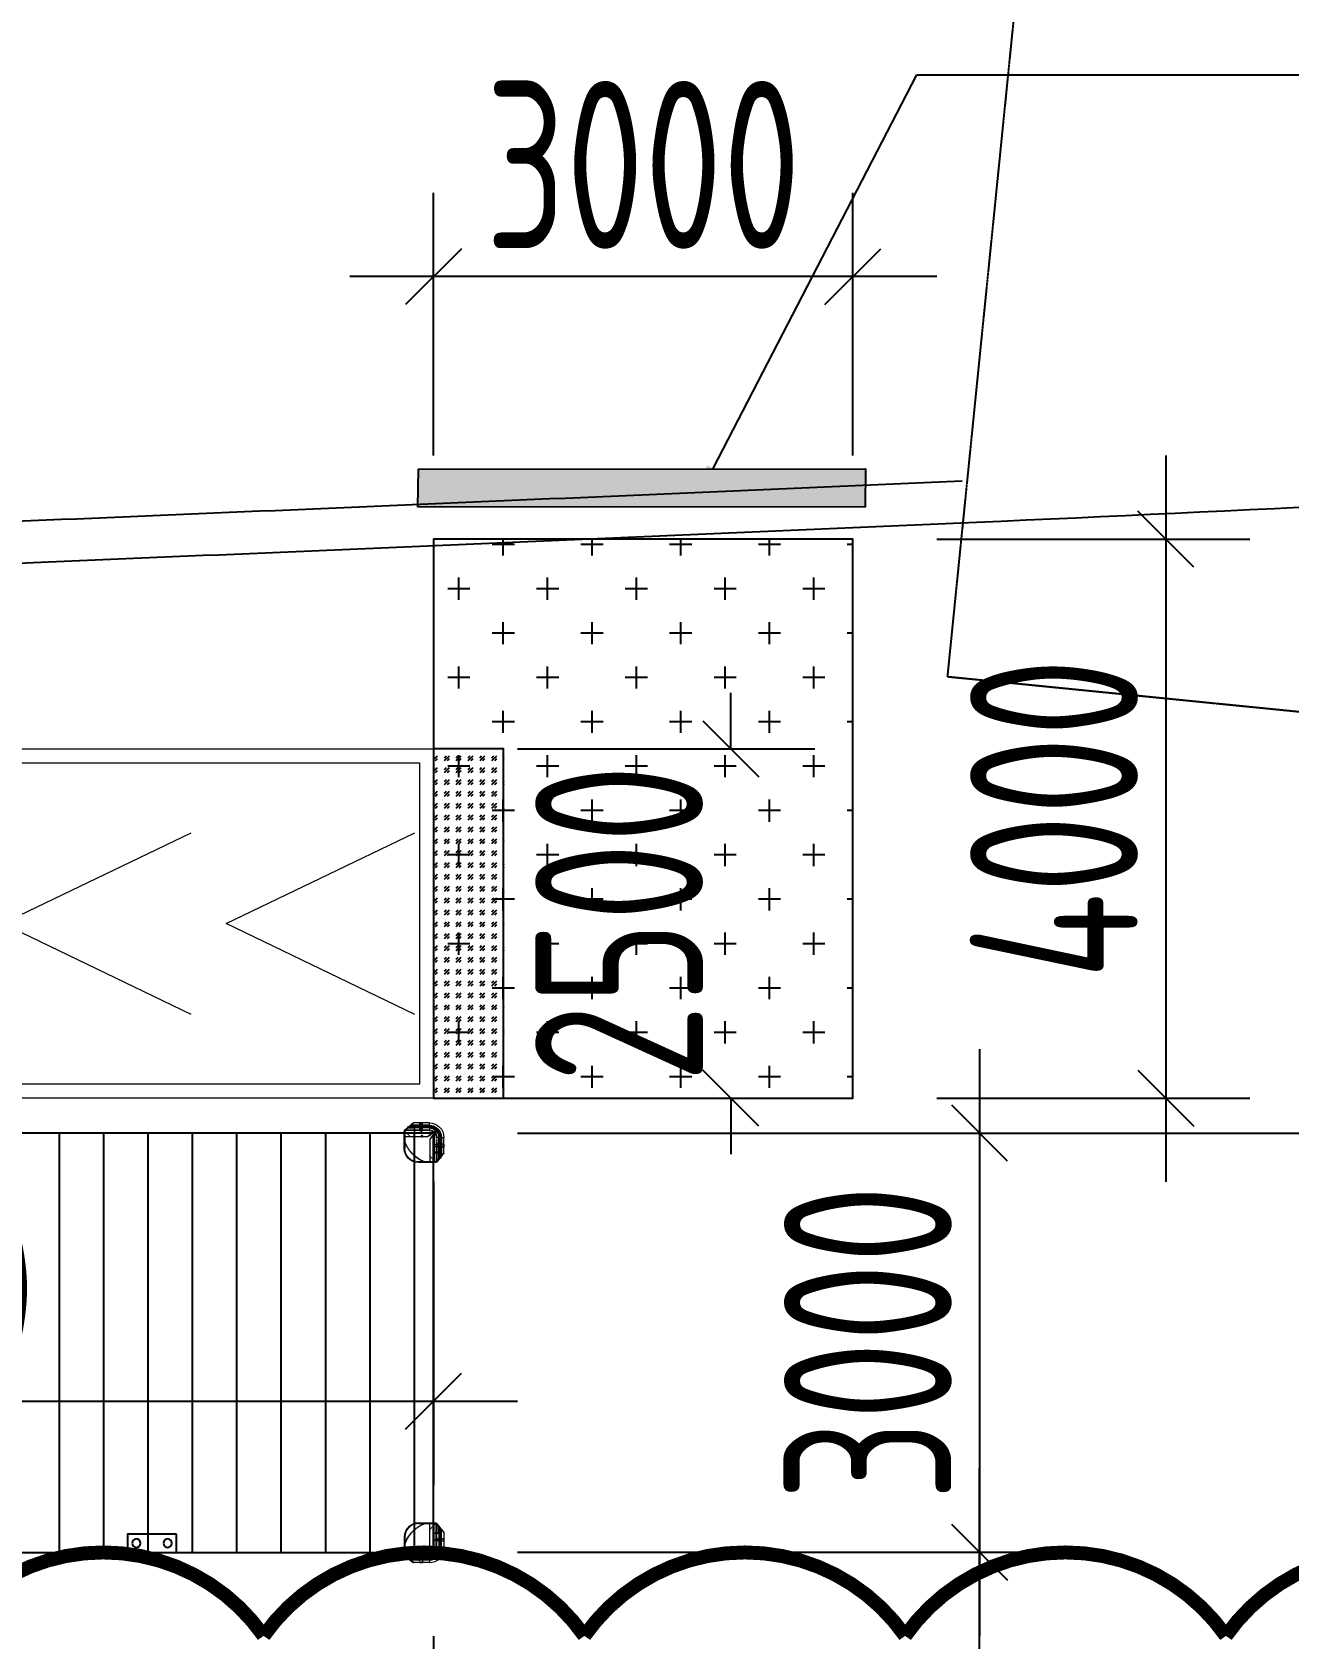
# Model space of a CAD drawing. Header units: millimetres. Extents: x 4 to 2106212, y -117026 to 198097.
# Drawn here: x 820646 to 829638, y 113504 to 125002 of the extents above; entities that cross this region are included whole.
import ezdxf
from ezdxf import colors
from ezdxf.entities.mleader import LeaderData, LeaderLine
from ezdxf.math import Vec2, Vec3

# ---------------------------------------------------------------- set-up
doc = ezdxf.new("R2010")
doc.units = ezdxf.units.MM
doc.linetypes.add('HIDDEN', pattern=[9.525, 6.35, -3.175])
doc.linetypes.add('X32', pattern=[1.5, 1, -0.5])
for name, color, linetype in [('5t系缆柱', 150, 'Continuous'), ('HR-dimension', 9, 'Continuous'), ('HR-pontoon', 161, 'Continuous'), ('护角', 30, 'Continuous'), ('浮桥', 13, 'Continuous'), ('粗实线', 7, 'Continuous')]:
    doc.layers.add(name, color=color, linetype=linetype)
doc.layers.add('dim', color=6, linetype='Continuous', lineweight=13)
doc.layers.add('抱桩器', color=1, linetype='Continuous', lineweight=18)
doc.styles.add('hztxt', font='ros1.shx', dxfattribs={"width": 0.8, "bigfont": 'hztxt.shx'})
doc.styles.get("Standard").update_dxf_attribs({"font": 'arial.ttf'})
doc.linetypes.add('10422', pattern='A,2,[150,AAA.SHX,S=1,R=0,X=0,Y=1],2,[177,AAA.SHX,S=1,R=0,X=0,Y=0.8],1e-09', length=4)
doc.linetypes.add('444', pattern='A,4.5,[145,AAA.SHX,S=1,R=0,X=0,Y=1],4.5,-0.5,[146,AAA.SHX,S=1,R=0,X=0,Y=0],-0.5', length=10)
doc.dimstyles.new('DIM-400', dxfattribs={"dimscale": 400, "dimtxt": 3, "dimasz": 1, "dimexe": 1.5, "dimexo": 1.5, "dimgap": 0.5, "dimtad": 1, "dimdec": 0, "dimzin": 0, "dimdsep": 46, "dimtxsty": 'hztxt', "dimblk": 'OBLIQUE', "dimcen": 0, "dimdle": 1.5, "dimclrd": 9, "dimclre": 9, "dimclrt": 6, "dimadec": 0, "dimazin": 0, "dimtfac": 1, "dimtdec": 0, "dimtix": 1, "dimtofl": 0, "dimtmove": 2, "dimatfit": 0, "dimfxl": 5, "dimtolj": 1, "dimtzin": 0, "dimarcsym": 0})

# ---------------------------------------------------------------- blocks, each defined once
blk = doc.blocks.new('A$C140A6103')
at = {"color": 252}
blk.add_lwpolyline([(1, 1), (-1, -1)], dxfattribs=at)
blk.add_circle((0, 0), 1, dxfattribs=at)
blk.add_arc((30, 30), 42.4, 223.6495, 226.3505, dxfattribs=at)
at = {"layer": '护角', "linetype": 'HIDDEN', "lineweight": 0}
for p, q in [((-51, 169), (-73, 143)), ((-45, 174), (-51, 169)), ((-51, 30), (-51, 169)), ((-46, 170), (-47, 168)), ((-47, 140), (-47, 168)), ((-46, 140), (-47, 140)), ((-35, 186), (-46, 170)), ((-46, 170), (-35, 186)), ((-46, 140), (-46, 170)), ((-46, 140), (-35, 140)), ((-35, 140), (-46, 140)), ((-22, 202), (-45, 174)), ((-45, 30), (-45, 174)), ((-41, 135), (-42, 135)), ((-34, 135), (-41, 135)), ((-21, 204), (-35, 186)), ((-35, 140), (-35, 186)), ((-35, 140), (-2, 140)), ((-3, 135), (-34, 135)), ((-22, 202), (-22, 202)), ((-22, 30), (-22, 202)), ((-20, 209), (-18, 204)), ((-18, 30), (-18, 204)), ((-14, 210), (-14, 205)), ((-2, 207), (-14, 207)), ((-13, 205), (-14, 205)), ((-13, 210), (-13, 205)), ((65, 205), (-13, 205)), ((-13, 205), (25, 167)), ((-2, 140), (-2, 207)), ((0, 207), (-2, 207)), ((-2, 207), (0, 207)), ((0, 140), (-2, 140)), ((-2, 140), (0, 140)), ((-71, 100), (-31, 100)), ((-71, 80), (-71, 80)), ((-31, 80), (-71, 80)), ((-71, 80), (-71, 80)), ((-51, 30), (-45, 30)), ((-45, 30), (-22, 30)), ((-31, 100), (-31, 80)), ((-30, 99), (-30, 81)), ((-29, 96), (-29, 84)), ((-29, 96), (-1, 96)), ((-1, 84), (-29, 84)), ((-22, 30), (-18, 30)), ((-1, 96), (-1, 84)), ((19, 82), (20, 81)), ((19, 82), (19, 82)), ((20, 81), (19, 82)), ((19, 82), (19, 82)), ((19, 82), (19, 82)), ((20, 82), (19, 82)), ((19, 82), (19, 82)), ((19, 82), (20, 81)), ((20, 85), (21, 85)), ((20, 84), (20, 85)), ((20, 81), (24, 85)), ((20, 81), (24, 84)), ((21, 83), (20, 82)), ((20, 82), (20, 82)), ((20, 82), (20, 82)), ((21, 82), (20, 82)), ((20, 81), (20, 81)), ((21, 81), (20, 81)), ((20, 81), (20, 81)), ((20, 81), (20, 81)), ((21, 87), (21, 85)), ((21, 87), (21, 87)), ((21, 85), (21, 87)), ((22, 87), (21, 85)), ((21, 84), (22, 87)), ((21, 84), (22, 86)), ((21, 85), (21, 85)), ((21, 85), (21, 85)), ((24, 84), (21, 81)), ((21, 84), (22, 84)), ((22, 84), (21, 84)), ((22, 84), (21, 84)), ((21, 84), (21, 83)), ((21, 84), (21, 83)), ((21, 83), (21, 84)), ((21, 84), (21, 84)), ((21, 84), (21, 84)), ((21, 83), (21, 83)), ((21, 83), (21, 82)), ((21, 83), (21, 83)), ((22, 87), (22, 87)), ((22, 87), (22, 87)), ((22, 87), (22, 87)), ((22, 87), (22, 87)), ((22, 87), (21, 87)), ((22, 87), (22, 86)), ((22, 87), (22, 87)), ((22, 87), (22, 87)), ((22, 87), (22, 87)), ((22, 86), (22, 86)), ((22, 86), (22, 84)), ((23, 85), (22, 84)), ((22, 84), (23, 85)), ((24, 85), (22, 83)), ((22, 84), (22, 84)), ((22, 84), (22, 84)), ((22, 84), (22, 84)), ((22, 84), (21, 83)), ((22, 84), (22, 83)), ((23, 85), (23, 85)), ((23, 85), (24, 85)), ((24, 85), (24, 85)), ((24, 85), (24, 85)), ((24, 85), (24, 85)), ((24, 85), (24, 85)), ((24, 84), (24, 85)), ((24, 85), (24, 85)), ((24, 85), (24, 85)), ((24, 85), (24, 85)), ((24, 84), (24, 84)), ((140, -2), (140, 0)), ((140, -2), (140, 0)), ((167, 25), (205, -13)), ((205, -13), (205, 65)), ((207, -2), (207, 0)), ((207, 0), (207, -2)), ((30, -22), (30, -18)), ((30, -18), (204, -18)), ((30, -45), (30, -22)), ((30, -22), (202, -22)), ((30, -51), (30, -45)), ((30, -45), (174, -45)), ((30, -51), (169, -51)), ((100, -31), (80, -31)), ((80, -71), (80, -31)), ((81, -30), (99, -30)), ((84, -29), (84, -1)), ((84, -1), (96, -1)), ((96, -29), (84, -29)), ((96, -1), (96, -29)), ((100, -31), (100, -71)), ((135, -34), (135, -3)), ((135, -41), (135, -34)), ((135, -42), (135, -41)), ((207, -2), (140, -2)), ((140, -2), (140, -35)), ((140, -35), (140, -46)), ((140, -35), (186, -35)), ((140, -46), (140, -35)), ((140, -46), (140, -47)), ((140, -46), (170, -46)), ((168, -47), (140, -47)), ((143, -73), (169, -51)), ((170, -46), (168, -47)), ((169, -51), (174, -45)), ((170, -46), (186, -35)), ((186, -35), (170, -46)), ((174, -45), (202, -22)), ((186, -35), (204, -21)), ((202, -22), (202, -22)), ((204, -18), (209, -20)), ((205, -13), (210, -13)), ((205, -14), (205, -13)), ((205, -14), (210, -14)), ((207, -14), (207, -2))]:
    blk.add_line(p, q, dxfattribs=at)
at = {"layer": '护角', "linetype": 'Continuous', "lineweight": 15}
for p, q in [((-73, 143), (-56, 164)), ((-73, 30), (-73, 143)), ((-55, 167), (-72, 146)), ((-56, 164), (-53, 166)), ((-56, 30), (-56, 164)), ((-53, 169), (-55, 167)), ((-44, 181), (-53, 169)), ((-53, 166), (-43, 178)), ((-53, 30), (-53, 166)), ((-39, 187), (-44, 181)), ((-43, 178), (-40, 184)), ((-43, 30), (-43, 178)), ((-37, 184), (-40, 184)), ((-40, 184), (-40, 30)), ((-24, 206), (-39, 187)), ((-37, 185), (-39, 187)), ((-37, 185), (-21, 204)), ((-37, 30), (-37, 184)), ((-21, 204), (-24, 206)), ((-14, 207), (-14, 210)), ((-3, 210), (-14, 210)), ((-14, 207), (-3, 207)), ((-3, 207), (-3, 210)), ((26, 210), (-3, 210)), ((-3, 207), (-3, 15)), ((-3, 207), (0, 207)), ((0, 15), (0, 207)), ((0, 207), (26, 207)), ((26, 210), (26, 207)), ((110, 210), (26, 210)), ((26, 44), (26, 207)), ((26, 207), (110, 207)), ((110, 210), (110, 207)), ((-56, 30), (-73, 30)), ((-72, 80), (-72, 79)), ((-53, 30), (-56, 30)), ((-43, 30), (-53, 30)), ((-40, 30), (-43, 30)), ((-37, 30), (-40, 30)), ((-3, 15), (-12, 6)), ((-12, 6), (-10, 4)), ((-10, 4), (-1, 13)), ((-10, 4), (-8, 2)), ((-8, 2), (13, 22)), ((-3, 15), (-1, 13)), ((0, 15), (-3, 15)), ((-1, 13), (10, 25)), ((26, 44), (0, 15)), ((22, 13), (2, -8)), ((10, 25), (13, 22)), ((25, 10), (13, -1)), ((15, 0), (44, 26)), ((15, -3), (15, 0)), ((207, 0), (15, 0)), ((25, 10), (22, 13)), ((44, 26), (207, 26)), ((207, 110), (207, 26)), ((210, 110), (207, 110)), ((210, 26), (207, 26)), ((207, 26), (207, 0)), ((207, 0), (207, -3)), ((210, 26), (210, 110)), ((210, -3), (210, 26)), ((4, -10), (2, -8)), ((13, -1), (4, -10)), ((6, -12), (4, -10)), ((6, -12), (15, -3)), ((15, -3), (13, -1)), ((15, -3), (207, -3)), ((184, -37), (30, -37)), ((30, -37), (30, -40)), ((30, -40), (184, -40)), ((30, -40), (30, -43)), ((30, -43), (178, -43)), ((30, -43), (30, -53)), ((30, -53), (166, -53)), ((30, -53), (30, -56)), ((30, -56), (164, -56)), ((30, -56), (30, -73)), ((143, -73), (30, -73)), ((164, -56), (143, -73)), ((146, -72), (167, -55)), ((166, -53), (164, -56)), ((178, -43), (166, -53)), ((167, -55), (169, -53)), ((169, -53), (181, -44)), ((184, -40), (178, -43)), ((181, -44), (187, -39)), ((184, -37), (184, -40)), ((204, -21), (185, -37)), ((185, -37), (187, -39)), ((187, -39), (206, -24)), ((204, -21), (206, -24)), ((207, -3), (207, -14)), ((207, -3), (210, -3)), ((207, -14), (210, -14)), ((210, -14), (210, -3))]:
    blk.add_line(p, q, dxfattribs=at)
at = {"layer": '护角', "linetype": 'HIDDEN', "lineweight": 0, "flags": 128}
for points in [[(-47, 177), (-47, 177), (-47, 177), (-47, 176), (-47, 176), (-46, 176), (-46, 175), (-46, 175), (-45, 174)], [(-35, 140), (-35, 139), (-35, 138), (-35, 137), (-35, 136), (-34, 136), (-34, 135), (-34, 135), (-34, 135)], [(-35, 140), (-35, 139), (-35, 138), (-35, 137), (-35, 136), (-34, 136), (-34, 135), (-34, 135), (-34, 135)], [(-24, 206), (-24, 205), (-24, 205), (-24, 205), (-23, 204), (-23, 204), (-23, 203), (-22, 203), (-22, 202)], [(-24, 205), (-24, 205), (-24, 205), (-24, 205), (-24, 204), (-23, 204), (-23, 203), (-23, 203), (-22, 202)], [(135, -34), (135, -34), (135, -34), (136, -34), (136, -35), (137, -35), (138, -35), (139, -35), (140, -35)], [(135, -34), (135, -34), (135, -34), (136, -34), (136, -35), (137, -35), (138, -35), (139, -35), (140, -35)], [(174, -45), (175, -46), (175, -46), (176, -46), (176, -47), (176, -47), (177, -47), (177, -47), (177, -47)], [(202, -22), (203, -23), (203, -23), (204, -23), (204, -24), (205, -24), (205, -24), (205, -24), (205, -24)], [(202, -22), (203, -22), (203, -23), (204, -23), (204, -23), (205, -24), (205, -24), (205, -24), (206, -24)]]:
    blk.add_lwpolyline(points, dxfattribs=at)
at = {"layer": '护角', "linetype": 'HIDDEN', "lineweight": 0}
for radius in [5.15, 5.45, 4.85, 4.21, 3.91, 4.51]:
    blk.add_circle((21, 84), radius, dxfattribs=at)
at = {"layer": '护角', "linetype": 'Continuous', "lineweight": 15}
for centre, radius, start, end in [((-68, 143), 5, 140.7935, 179.4152), ((-53, 165), 3.51, 142.875, 197.3336), ((-51, 168), 2.82, 153.8843, 223.0382), ((-41, 180), 2.82, 153.8843, 223.0382), ((-35, 184), 5, 140.7935, 180), ((-35, 184), 2, 140.7935, 180), ((-14, 198), 12, 90, 140.7935), ((-14, 198), 9, 90, 140.7935), ((-3, 207), 3, 0, 90), ((110, 110), 100, 0, 90), ((110, 110), 97, 0, 90), ((30, 30), 103, 180, 270), ((30, 30), 85.9, 180, 270), ((30, 30), 82.8, 180, 270), ((30, 30), 73.2, 180, 270), ((30, 30), 70, 180, 270), ((30, 30), 67, 180, 270), ((-3, -3), 13, 135, 315), ((-3, -3), 10, 135, 315), ((-3, -3), 7, 135, 315), ((-3, 15), 3, 315, 0), ((15, -3), 3, 90, 135), ((207, -3), 3, 0, 90), ((143, -68), 5, 271.2188, 309.2065), ((165, -53), 3.51, 252.6664, 307.125), ((168, -51), 2.82, 226.9618, 296.1157), ((180, -41), 2.82, 226.9618, 296.1157), ((184, -35), 2, 270, 309.2065), ((184, -35), 5, 270, 309.2065), ((198, -14), 9, 309.2065, 0), ((198, -14), 12, 309.2065, 0)]:
    blk.add_arc(centre, radius, start, end, dxfattribs=at)
at = {"layer": '护角', "linetype": 'HIDDEN', "lineweight": 0}
for centre, radius, start, end in [((-50, 168), 3, 2.9088, 140.7935), ((-48, 171), 3.28, 143.9818, 202.1193), ((-49, 170), 3, 0.2104, 140.5462), ((-42, 140), 5, 180, 270), ((-41, 140), 5, 179.9482, 269.9481), ((-40, 182), 6.12, 41.2821, 75.8251), ((-25, 200), 6.12, 41.2821, 75.8251), ((-14, 198), 9, 90, 140.7935), ((-14, 198), 7, 90, 117.2388), ((-17, 208), 3.55, 348.6309, 40.3907), ((-6, 208), 3.55, 348.6309, 40.3907), ((-3, 132), 3, 0, 90), ((85, 206), 19.7, 168.4209, 184.0593), ((179, 162), 121, 158.9921, 159.5215), ((-48, 207), 113, 359.5052, 1.6792), ((88, 207), 21.8, 357.3954, 8.8489), ((30, 30), 80.9, 180, 270), ((30, 30), 75.1, 180, 270), ((-31, 99), 1, 0, 90), ((-31, 81), 1, 270, 0), ((-29, 96), 1, 180, 270), ((-29, 84), 1, 90, 180), ((30, 30), 52.2, 180, 270), ((30, 30), 47.5, 180, 270), ((-1, 96), 1, 270, 0), ((-1, 84), 1, 0, 90), ((19, 82), 0.3, 221.1277, 225), ((19, 82), 0.6, 221.1277, 225), ((21, 85), 0.3, 250.125, 341.2356), ((21, 85), 0.6, 250.125, 341.2356), ((20, 82), 0.3, 225, 315), ((20, 82), 0.6, 225, 315), ((20, 81), 0.6, 225, 315), ((20, 81), 0.3, 225, 315), ((22, 87), 0.6, 45, 161.2356), ((22, 84), 0.3, 160.928, 225), ((22, 84), 0.6, 160.928, 225), ((21, 83), 0.3, 315, 45), ((21, 83), 0.6, 315, 45), ((22, 87), 0.3, 340.928, 45), ((22, 87), 0.6, 340.928, 45), ((22, 87), 0.3, 45, 161.2356), ((22, 84), 0.3, 225, 315), ((22, 84), 0.6, 225, 315), ((24, 85), 0.3, 45, 135), ((24, 85), 0.6, 45, 135), ((24, 85), 0.3, 315, 45), ((24, 85), 0.6, 315, 45), ((84, -1), 1, 0, 90), ((96, -1), 1, 90, 180), ((132, -3), 3, 0, 90), ((206, 85), 19.7, 265.9407, 281.5791), ((162, 179), 121, 290.4785, 291.0079), ((207, 88), 21.8, 81.1511, 92.6046), ((207, -48), 113, 88.3208, 90.4948), ((81, -31), 1, 90, 180), ((84, -29), 1, 270, 0), ((96, -29), 1, 180, 270), ((99, -31), 1, 0, 90), ((140, -41), 5, 180.0519, 270.0518), ((140, -42), 5, 180, 270), ((168, -50), 3, 309.2065, 87.2053), ((171, -48), 3.28, 247.8807, 306.0182), ((170, -49), 3, 309.4538, 89.7896), ((182, -40), 6.12, 14.1749, 48.7179), ((198, -14), 9, 309.2065, 0), ((198, -14), 7, 332.7612, 0), ((200, -25), 6.12, 14.1749, 48.7179), ((208, -6), 3.55, 49.6093, 101.3691), ((208, -17), 3.55, 49.6093, 101.3691)]:
    blk.add_arc(centre, radius, start, end, dxfattribs=at)
at = {"layer": '护角', "linetype": 'HIDDEN', "lineweight": 0, "extrusion": (0, 0, -1)}
for centre, major_axis, start_param, end_param in [((-3, 140), (0, 5), 1.570796, 3.141593), ((-3, 140), (0, 5), 1.570796, 3.141593), ((140, -3), (-5, 0), 0, 1.570796), ((140, -3), (-5, 0), 0, 1.570796)]:
    blk.add_ellipse(centre, major_axis=major_axis, ratio=0.155291, start_param=start_param, end_param=end_param, dxfattribs=at)
at = {"layer": '护角', "linetype": 'HIDDEN', "lineweight": 0}
for points, knots in [([(-18, 204), (-18, 204), (-19, 204), (-20, 203), (-21, 203), (-21, 203), (-22, 203), (-22, 202)], [0, 0, 0, 0, 0.5, 0.5, 0.75, 0.75, 1, 1, 1, 1]), ([(205, 65), (203, 69), (201, 73), (198, 81), (196, 85), (190, 96), (186, 103), (179, 113), (176, 117), (173, 122), (171, 124), (169, 127), (167, 129), (161, 137), (155, 143), (143, 155), (137, 161), (127, 169), (124, 171), (119, 175), (117, 176), (114, 179), (112, 180), (103, 186), (96, 190), (85, 196), (81, 198), (73, 201), (69, 203), (65, 205)], [0, 0, 0, 0, 0.0625, 0.0625, 0.125, 0.125, 0.25, 0.25, 0.3125, 0.3125, 0.34375, 0.34375, 0.375, 0.375, 0.5, 0.5, 0.625, 0.625, 0.6875, 0.6875, 0.71875, 0.71875, 0.75, 0.75, 0.875, 0.875, 0.9375, 0.9375, 1, 1, 1, 1]), ([(66, 206), (70, 204), (74, 203), (81, 199), (85, 197), (96, 191), (104, 187), (113, 181), (114, 180), (118, 177), (120, 176), (125, 172), (128, 170), (138, 162), (144, 156), (156, 144), (162, 138), (169, 129), (170, 128), (172, 124), (174, 123), (178, 118), (180, 114), (187, 104), (191, 96), (197, 85), (199, 81), (203, 74), (204, 70), (206, 66)], [0, 0, 0, 0, 0.0625, 0.0625, 0.125, 0.125, 0.25, 0.25, 0.28125, 0.28125, 0.3125, 0.3125, 0.375, 0.375, 0.5, 0.5, 0.625, 0.625, 0.65625, 0.65625, 0.6875, 0.6875, 0.75, 0.75, 0.875, 0.875, 0.9375, 0.9375, 1, 1, 1, 1]), ([(110, 206), (103, 206), (95, 206), (80, 206), (73, 206), (66, 206)], [0, 0, 0, 0, 0.5, 0.5, 1, 1, 1, 1]), ([(206, 110), (206, 113), (205, 117), (205, 123), (204, 126), (203, 130), (203, 132), (202, 135), (202, 137), (201, 141), (200, 144), (197, 150), (196, 152), (194, 157), (193, 158), (191, 161), (190, 162), (188, 166), (186, 168), (182, 173), (180, 175), (175, 180), (173, 182), (170, 184), (169, 185), (168, 186), (168, 186), (166, 188), (164, 189), (161, 191), (158, 193), (152, 196), (150, 197), (145, 199), (144, 200), (142, 200), (141, 201), (139, 201), (139, 201), (135, 202), (132, 203), (126, 204), (123, 205), (117, 205), (113, 206), (110, 206)], [0, 0, 0, 0, 0.0625, 0.0625, 0.125, 0.125, 0.15625, 0.15625, 0.1875, 0.1875, 0.25, 0.25, 0.3125, 0.3125, 0.34375, 0.34375, 0.375, 0.375, 0.4375, 0.4375, 0.5, 0.5, 0.5625, 0.5625, 0.578125, 0.578125, 0.59375, 0.59375, 0.625, 0.625, 0.6875, 0.6875, 0.75, 0.75, 0.78125, 0.78125, 0.796875, 0.796875, 0.8125, 0.8125, 0.875, 0.875, 0.9375, 0.9375, 1, 1, 1, 1]), ([(-71, 100), (-71, 100), (-71, 100), (-70, 99), (-70, 97), (-69, 95), (-69, 91), (-69, 88), (-69, 85), (-70, 82), (-70, 80), (-71, 80), (-71, 80)], [0, 0, 0, 0, 0.033437, 0.143125, 0.251235, 0.357374, 0.462741, 0.569231, 0.677792, 0.787655, 0.897334, 1, 1, 1, 1]), ([(20, 85), (20, 85), (20, 85), (20, 85), (20, 85), (20, 85), (20, 85), (19, 84), (19, 84), (19, 84), (19, 84), (18, 84), (18, 83), (18, 83), (18, 83), (18, 83), (18, 83), (18, 83), (19, 82), (19, 82), (19, 82), (19, 82)], [0, 0, 0, 0, 0.0625, 0.0625, 0.125, 0.125, 0.25, 0.25, 0.375, 0.375, 0.5, 0.5, 0.625, 0.625, 0.6875, 0.6875, 0.75, 0.75, 0.875, 0.875, 1, 1, 1, 1]), ([(19, 82), (19, 82), (19, 82), (18, 82), (18, 82), (18, 83), (18, 83), (18, 83), (18, 83), (18, 83), (18, 84), (18, 84), (18, 84), (18, 84), (19, 84), (19, 85), (19, 85), (19, 85), (19, 85), (20, 85), (20, 85), (20, 85), (20, 85), (20, 85), (20, 85), (21, 85)], [0, 0, 0, 0, 0.125, 0.125, 0.25, 0.25, 0.3125, 0.3125, 0.375, 0.375, 0.4375, 0.4375, 0.5, 0.5, 0.625, 0.625, 0.75, 0.75, 0.8125, 0.8125, 0.875, 0.875, 0.9375, 0.9375, 1, 1, 1, 1]), ([(21, 84), (21, 84), (20, 84), (20, 84), (19, 84), (19, 83), (19, 83), (19, 82), (20, 82)], [0, 0, 0, 0, 0.584766, 1.113025, 1.62346, 2.135622, 2.635187, 3.297107, 3.297107, 3.297107, 3.297107]), ([(20, 84), (20, 84), (20, 84), (20, 84), (20, 84), (20, 84), (20, 84), (20, 84), (20, 84), (19, 84), (19, 84), (19, 84), (19, 84), (19, 83), (19, 83), (19, 83), (19, 83), (19, 83), (19, 83), (19, 83), (19, 82), (19, 82), (19, 82), (19, 82)], [0, 0, 0, 0, 0.0625, 0.0625, 0.125, 0.125, 0.1875, 0.1875, 0.25, 0.25, 0.375, 0.375, 0.5, 0.5, 0.625, 0.625, 0.6875, 0.6875, 0.75, 0.75, 0.875, 0.875, 1, 1, 1, 1]), ([(19, 82), (19, 82), (19, 82), (19, 82), (19, 83), (19, 83), (19, 83), (19, 83), (19, 84), (19, 84), (19, 84), (19, 84), (19, 84), (19, 84), (19, 84), (20, 84), (20, 84), (20, 84), (20, 84), (20, 84), (21, 84), (21, 84), (21, 84), (21, 84)], [0, 0, 0, 0, 0.125, 0.125, 0.25, 0.25, 0.375, 0.375, 0.4375, 0.4375, 0.5, 0.5, 0.5625, 0.5625, 0.625, 0.625, 0.75, 0.75, 0.8125, 0.8125, 0.875, 0.875, 1, 1, 1, 1]), ([(20, 82), (20, 82), (20, 82), (19, 82), (19, 82), (19, 82)], [0, 0, 0, 0, 0.5, 0.5, 1, 1, 1, 1]), ([(21, 84), (21, 84), (21, 84), (21, 84), (21, 84), (21, 84)], [0, 0, 0, 0, 0.5, 0.5, 1, 1, 1, 1]), ([(206, 66), (206, 73), (206, 80), (206, 95), (206, 103), (206, 110)], [0, 0, 0, 0, 0.5, 0.5, 1, 1, 1, 1]), ([(80, -71), (80, -71), (80, -71), (81, -70), (82, -70), (84, -69), (87, -69), (91, -69), (94, -69), (97, -70), (99, -70), (100, -71), (100, -71), (100, -71)], [0, 0, 0, 0, 0.029096, 0.100499, 0.208078, 0.313667, 0.4179, 0.522575, 0.629146, 0.737451, 0.846096, 0.953928, 1, 1, 1, 1]), ([(202, -22), (203, -22), (203, -21), (203, -21), (203, -20), (204, -19), (204, -18), (204, -18)], [0, 0, 0, 0, 0.25, 0.25, 0.5, 0.5, 1, 1, 1, 1])]:
    blk.add_open_spline(points, degree=3, knots=knots, dxfattribs=at)
at = {"layer": '护角', "linetype": 'Continuous', "lineweight": 15}
for points, knots in [([(-72, 100), (-72, 100), (-72, 100), (-73, 98), (-73, 95), (-73, 91), (-73, 87), (-73, 84), (-73, 81), (-72, 80), (-72, 80), (-72, 80)], [0, 0, 0, 0, 0.0291215, 0.1682644, 0.30651, 0.444267, 0.5819582, 0.7197998, 0.8579004, 0.9963449, 1, 1, 1, 1]), ([(-71, 100), (-71, 101), (-72, 101), (-72, 101), (-72, 100), (-72, 100)], [0, 0, 0, 0, 0.282819, 0.61138, 1, 1, 1, 1]), ([(-71, 80), (-71, 80), (-71, 81), (-72, 82), (-72, 84), (-72, 88), (-72, 91), (-72, 94), (-72, 97), (-71, 99), (-71, 100), (-71, 100), (-71, 100)], [0, 0, 0, 0, 0.0428748, 0.1572186, 0.2714708, 0.3857156, 0.499944, 0.6141782, 0.7286369, 0.8436234, 0.9586578, 1, 1, 1, 1]), ([(-72, 79), (-72, 79), (-72, 79), (-71, 79), (-71, 80), (-71, 80)], [0, 0, 0, 0, 0.053701, 0.903462, 1, 1, 1, 1]), ([(-71, 100), (-71, 100), (-71, 100), (-71, 100), (-71, 100)], [0, 0, 0, 0, 0.702971, 1, 1, 1, 1]), ([(-71, 80), (-71, 80), (-71, 81), (-70, 84), (-70, 88), (-70, 91), (-70, 95), (-71, 98), (-71, 100), (-71, 100), (-71, 100)], [0, 0, 0, 0, 0.123491, 0.262691, 0.400101, 0.534841, 0.66819, 0.802628, 0.939755, 1, 1, 1, 1]), ([(-71, 80), (-71, 80), (-71, 80), (-71, 80), (-71, 80), (-71, 80)], [0, 0, 0, 0, 0.396325, 0.970782, 1, 1, 1, 1]), ([(10, 25), (11, 25), (12, 26), (13, 28), (14, 28), (16, 31), (17, 32), (20, 36), (21, 38), (23, 40), (24, 41), (24, 42), (25, 43), (25, 44), (26, 44), (26, 44)], [0, 0, 0, 0, 0.125, 0.125, 0.25, 0.25, 0.5, 0.5, 0.75, 0.75, 0.875, 0.875, 0.9375, 0.9375, 1, 1, 1, 1]), ([(13, 22), (13, 23), (14, 24), (15, 26), (16, 27), (18, 29), (19, 31), (21, 35), (22, 37), (24, 40), (24, 41), (25, 42), (25, 43), (26, 43), (26, 44), (26, 44), (26, 44)], [0, 0, 0, 0, 0.125, 0.125, 0.25, 0.25, 0.5, 0.5, 0.75, 0.75, 0.875, 0.875, 0.9375, 0.96875, 0.96875, 1, 1, 1, 1]), ([(22, 13), (23, 13), (24, 14), (26, 15), (27, 16), (29, 18), (31, 19), (35, 21), (37, 22), (40, 24), (41, 24), (42, 25), (43, 25), (43, 26), (44, 26), (44, 26), (44, 26)], [0, 0, 0, 0, 0.125, 0.125, 0.25, 0.25, 0.5, 0.5, 0.75, 0.75, 0.875, 0.875, 0.9375, 0.96875, 0.96875, 1, 1, 1, 1]), ([(25, 10), (25, 11), (26, 12), (28, 13), (28, 14), (31, 16), (32, 17), (36, 20), (38, 21), (40, 23), (41, 24), (42, 24), (43, 25), (44, 25), (44, 26), (44, 26)], [0, 0, 0, 0, 0.125, 0.125, 0.25, 0.25, 0.5, 0.5, 0.75, 0.75, 0.875, 0.875, 0.9375, 0.9375, 1, 1, 1, 1]), ([(80, -71), (80, -71), (79, -71), (79, -72), (79, -72), (79, -72)], [0, 0, 0, 0, 0.087697, 0.4518, 1, 1, 1, 1]), ([(79, -72), (80, -72), (81, -73), (83, -73), (87, -73), (90, -73), (94, -73), (97, -73), (99, -73), (100, -72), (100, -72)], [0, 0, 0, 0, 0.1381281, 0.2751236, 0.4112387, 0.5470574, 0.6829065, 0.8189532, 0.9552806, 1, 1, 1, 1]), ([(100, -71), (100, -71), (100, -71), (98, -71), (95, -70), (91, -70), (87, -70), (84, -70), (81, -71), (80, -71), (80, -71)], [0, 0, 0, 0, 0.072227, 0.210773, 0.348693, 0.4843, 0.617475, 0.750147, 0.884686, 1, 1, 1, 1]), ([(80, -71), (80, -71), (80, -71), (80, -71), (80, -71)], [0, 0, 0, 0, 0.55929, 1, 1, 1, 1]), ([(100, -71), (100, -71), (100, -71), (99, -71), (97, -72), (94, -72), (90, -72), (87, -72), (84, -72), (81, -72), (80, -71), (80, -71), (80, -71)], [0, 0, 0, 0, 0.061735, 0.169166, 0.276203, 0.383335, 0.490458, 0.597566, 0.704777, 0.812477, 0.920905, 1, 1, 1, 1]), ([(100, -71), (100, -71), (100, -71), (100, -71), (100, -71)], [0, 0, 0, 0, 0.361174, 1, 1, 1, 1]), ([(101, -72), (101, -72), (101, -72), (101, -71), (100, -71)], [0, 0, 0, 0, 0.473442, 1, 1, 1, 1]), ([(100, -72), (100, -72), (101, -72), (101, -72), (101, -72)], [0, 0, 0, 0, 0.539072, 1, 1, 1, 1])]:
    blk.add_open_spline(points, degree=3, knots=knots, dxfattribs=at)
blk = doc.blocks.new('5t')
at = {"layer": '5t系缆柱', "color": 6}
blk.add_lwpolyline([(-200, 0), (200, 0), (200, -150), (-200, -150)], close=True, dxfattribs=at)
for centre in [(-128, -75), (128, -75)]:
    blk.add_circle(centre, 34.7, dxfattribs=at)
blk = doc.blocks.new('_Oblique')
at = {"color": 0, "linetype": 'ByBlock', "lineweight": -2}
blk.add_line((-0.5, -0.5), (0.5, 0.5), dxfattribs=at)
blk = doc.blocks.new('*D30')
at = {"layer": 'Defpoints', "color": 0, "transparency": 16777216}
for p in [(823519, 117123), (823519, 114123), (827426, 114123)]:
    blk.add_point(p, dxfattribs=at)
at = {"layer": '粗实线', "color": 9, "lineweight": -2, "transparency": 16777216}
for p, q in [((827426, 117723), (827426, 113523)), ((824119, 117123), (828026, 117123)), ((824119, 114123), (828026, 114123))]:
    blk.add_line(p, q, dxfattribs=at)
at = {"layer": '粗实线', "color": 9, "lineweight": -2, "transparency": 16777216, "xscale": 400, "yscale": 400, "zscale": 400}
for p, rotation in [((827426, 117123), 90), ((827426, 114123), 270)]:
    blk.add_blockref('_Oblique', p, dxfattribs=dict(at, rotation=rotation))
at = {"layer": '粗实线', "color": 6, "transparency": 16777216, "insert": (826626, 115623), "char_height": 1200, "attachment_point": 5, "rotation": 90, "style": 'hztxt'}
blk.add_mtext('\\A1;3000', dxfattribs=at)
blk = doc.blocks.new('*D29')
at = {"layer": 'Defpoints', "color": 0, "transparency": 16777216}
for p in [(823519, 114123), (827426, 114123), (823519, 104123)]:
    blk.add_point(p, dxfattribs=at)
at = {"layer": '粗实线', "color": 9, "lineweight": -2, "transparency": 16777216}
for p, q in [((827426, 103523), (827426, 114723)), ((824119, 114123), (828026, 114123)), ((824119, 104123), (828026, 104123))]:
    blk.add_line(p, q, dxfattribs=at)
at = {"layer": '粗实线', "color": 9, "lineweight": -2, "transparency": 16777216, "xscale": 400, "yscale": 400, "zscale": 400}
for p, rotation in [((827426, 114123), 90), ((827426, 104123), 270)]:
    blk.add_blockref('_Oblique', p, dxfattribs=dict(at, rotation=rotation))
at = {"layer": '粗实线', "color": 6, "transparency": 16777216, "insert": (826626, 109123), "char_height": 1200, "attachment_point": 5, "rotation": 90, "style": 'hztxt'}
blk.add_mtext('\\A1;10000', dxfattribs=at)
blk = doc.blocks.new('*D34')
at = {"layer": 'Defpoints', "color": 0, "transparency": 16777216}
for p in [(823519, 117123), (823519, 101123), (830906, 101123)]:
    blk.add_point(p, dxfattribs=at)
at = {"layer": '粗实线', "color": 9, "lineweight": -2, "transparency": 16777216}
for p, q in [((830906, 117723), (830906, 100523)), ((824119, 117123), (831506, 117123)), ((824119, 101123), (831506, 101123))]:
    blk.add_line(p, q, dxfattribs=at)
at = {"layer": '粗实线', "color": 9, "lineweight": -2, "transparency": 16777216, "xscale": 400, "yscale": 400, "zscale": 400}
for p, rotation in [((830906, 117123), 90), ((830906, 101123), 270)]:
    blk.add_blockref('_Oblique', p, dxfattribs=dict(at, rotation=rotation))
at = {"layer": '粗实线', "color": 6, "transparency": 16777216, "insert": (830106, 109123), "char_height": 1200, "attachment_point": 5, "rotation": 90, "style": 'hztxt'}
blk.add_mtext('\\A1;16000', dxfattribs=at)
blk = doc.blocks.new('*D40')
at = {"color": 9, "lineweight": -2, "transparency": 16777216}
for p, q in [((753444, 113523), (753444, 110803)), ((823519, 113523), (823519, 110803)), ((824119, 111403), (752844, 111403))]:
    blk.add_line(p, q, dxfattribs=at)
at = {"layer": 'Defpoints', "color": 0, "transparency": 16777216}
for p in [(753444, 114123), (823519, 114123), (753444, 111403)]:
    blk.add_point(p, dxfattribs=at)
at = {"color": 9, "lineweight": -2, "transparency": 16777216, "xscale": 400, "yscale": 400, "zscale": 400, "rotation": 180}
blk.add_blockref('_Oblique', (753444, 111403), dxfattribs=at)
at = {"color": 9, "lineweight": -2, "transparency": 16777216, "xscale": 400, "yscale": 400, "zscale": 400}
blk.add_blockref('_Oblique', (823519, 111403), dxfattribs=at)
at = {"color": 6, "transparency": 16777216, "insert": (788482, 112203), "char_height": 1200, "attachment_point": 5, "style": 'hztxt'}
blk.add_mtext('\\A1;70075', dxfattribs=at)
blk = doc.blocks.new('*D42')
at = {"color": 9, "lineweight": -2, "transparency": 16777216}
for p, q in [((815519, 116773), (815519, 114604)), ((823519, 116773), (823519, 114604)), ((814919, 115204), (824119, 115204))]:
    blk.add_line(p, q, dxfattribs=at)
at = {"layer": 'Defpoints', "color": 0, "transparency": 16777216}
for p in [(815519, 117373), (823519, 117373), (823519, 115204)]:
    blk.add_point(p, dxfattribs=at)
at = {"color": 9, "lineweight": -2, "transparency": 16777216, "xscale": 400, "yscale": 400, "zscale": 400, "rotation": 180}
blk.add_blockref('_Oblique', (815519, 115204), dxfattribs=at)
at = {"color": 9, "lineweight": -2, "transparency": 16777216, "xscale": 400, "yscale": 400, "zscale": 400}
blk.add_blockref('_Oblique', (823519, 115204), dxfattribs=at)
at = {"color": 6, "transparency": 16777216, "insert": (819519, 116004), "char_height": 1200, "attachment_point": 5, "style": 'hztxt'}
blk.add_mtext('\\A1;8000', dxfattribs=at)
blk = doc.blocks.new('*U15')
at = {"layer": '抱桩器', "color": 1}
blk.add_lwpolyline([(-675, 650), (675, 0), (-675, -650)], dxfattribs=at)
blk = doc.blocks.new('*U16')
at = {"color": 0, "linetype": 'ByBlock', "lineweight": -2, "transparency": 16777216}
for p in [(0, 0), (1600, 0), (3200, 0), (4800, 0), (6400, 0)]:
    blk.add_blockref('*U15', p, dxfattribs=at)
blk = doc.blocks.new('1.5x12m')
h = blk.add_hatch()
h.set_pattern_fill('GOST_GLASS', color=1, scale=10, angle=90)
h.set_pattern_definition([(135, (6000, 500), (5e-15, 84.852814), [50, -70]), (135, (6000, 521.213), (5e-15, 84.852814), [20, -100]), (135, (5978.787, 500), (5e-15, 84.852814), [20, -100])])
h.paths.add_polyline_path([(305060, 77113), (305060, 79613), (304060, 79613), (304060, 77113)])
h = blk.add_hatch()
h.set_pattern_fill('GOST_GLASS', color=1, scale=10, angle=90)
h.set_pattern_definition([(135, (1999.7, 500), (5e-15, 84.852814), [50, -70]), (135, (1999.7, 521.213), (5e-15, 84.852814), [20, -100]), (135, (1978.487, 500), (5e-15, 84.852814), [20, -100])])
h.paths.add_polyline_path([(313060, 77113), (313060, 79613), (313560, 79613), (313560, 77113)])
at = {"color": 1}
for points in [[(305060, 77113), (305060, 79613), (304060, 79613), (304060, 77113)], [(313060, 77113), (313060, 79613), (313560, 79613), (313560, 77113)]]:
    blk.add_lwpolyline(points, close=True, dxfattribs=at)
at = {"layer": '抱桩器', "color": 1}
for points in [[(313060, 79613), (305060, 79613), (305060, 77113), (313060, 77113)], [(312960, 79513), (305160, 79513), (305160, 77213), (312960, 77213)]]:
    blk.add_lwpolyline(points, close=True, dxfattribs=at)
at = {"extrusion": (0, 0, -1), "zscale": -1}
blk.add_blockref('*U16', (-312251, 78363), dxfattribs=at)
blk = doc.blocks.new('*D65')
at = {"color": 9, "lineweight": -2, "transparency": 16777216}
for p, q in [((825646, 119873), (825646, 120273)), ((824119, 119873), (826246, 119873)), ((824119, 117373), (826246, 117373)), ((825646, 117373), (825646, 116973))]:
    blk.add_line(p, q, dxfattribs=at)
at = {"layer": 'Defpoints', "color": 0, "transparency": 16777216}
for p in [(823519, 119873), (823519, 117373), (825646, 117373)]:
    blk.add_point(p, dxfattribs=at)
at = {"color": 9, "lineweight": -2, "transparency": 16777216, "xscale": 400, "yscale": 400, "zscale": 400}
for p, rotation in [((825646, 119873), 270), ((825646, 117373), 90)]:
    blk.add_blockref('_Oblique', p, dxfattribs=dict(at, rotation=rotation))
at = {"color": 6, "transparency": 16777216, "insert": (824846, 118623), "char_height": 1200, "attachment_point": 5, "rotation": 90, "style": 'hztxt'}
blk.add_mtext('\\A1;2500', dxfattribs=at)
blk = doc.blocks.new('*D571')
at = {"layer": 'Defpoints', "color": 0, "transparency": 16777216}
for p in [(826519, 121373), (826519, 117373), (828758, 117373)]:
    blk.add_point(p, dxfattribs=at)
at = {"layer": '粗实线', "color": 9, "lineweight": -2, "transparency": 16777216}
for p, q in [((828758, 121973), (828758, 116773)), ((827119, 121373), (829358, 121373)), ((827119, 117373), (829358, 117373))]:
    blk.add_line(p, q, dxfattribs=at)
at = {"layer": '粗实线', "color": 9, "lineweight": -2, "transparency": 16777216, "xscale": 400, "yscale": 400, "zscale": 400}
for p, rotation in [((828758, 121373), 90), ((828758, 117373), 270)]:
    blk.add_blockref('_Oblique', p, dxfattribs=dict(at, rotation=rotation))
at = {"layer": '粗实线', "color": 6, "transparency": 16777216, "insert": (827958, 119373), "char_height": 1200, "attachment_point": 5, "rotation": 90, "style": 'hztxt'}
blk.add_mtext('\\A1;4000', dxfattribs=at)
blk = doc.blocks.new('*D572')
at = {"layer": 'Defpoints', "color": 0, "transparency": 16777216}
for p in [(823519, 123252), (823519, 121373), (826519, 121373)]:
    blk.add_point(p, dxfattribs=at)
at = {"layer": '粗实线', "color": 9, "lineweight": -2, "transparency": 16777216}
for p, q in [((823519, 121973), (823519, 123852)), ((826519, 121973), (826519, 123852)), ((827119, 123252), (822919, 123252))]:
    blk.add_line(p, q, dxfattribs=at)
at = {"layer": '粗实线', "color": 9, "lineweight": -2, "transparency": 16777216, "xscale": 400, "yscale": 400, "zscale": 400, "rotation": 180}
blk.add_blockref('_Oblique', (823519, 123252), dxfattribs=at)
at = {"layer": '粗实线', "color": 9, "lineweight": -2, "transparency": 16777216, "xscale": 400, "yscale": 400, "zscale": 400}
blk.add_blockref('_Oblique', (826519, 123252), dxfattribs=at)
at = {"layer": '粗实线', "color": 6, "transparency": 16777216, "insert": (825019, 124052), "char_height": 1200, "attachment_point": 5, "style": 'hztxt'}
blk.add_mtext('\\A1;3000', dxfattribs=at)
blk = doc.blocks.new('*U575')
h = blk.add_hatch()
h.set_pattern_fill('CROSS', color=252, scale=50, angle=90)
h.set_pattern_definition([(90, (-479955.5, -94961.22), (-317.5, 317.5), [158.75, -476.25]), (180, (-479876.12, -94881.85), (-317.5, -317.5), [158.75, -476.25])])
h.paths.add_polyline_path([(1500, 2000), (-1500, 2000), (-1500, -2000), (1500, -2000)])
at = {"layer": 'HR-pontoon'}
blk.add_lwpolyline([(-1500, -2000), (1500, -2000), (1500, 2000), (-1500, 2000)], close=True, dxfattribs=at)
blk = doc.blocks.new('*U576')
at = {"color": 0, "linetype": 'ByBlock', "lineweight": -2, "transparency": 16777216}
blk.add_blockref('*U575', (0, 0), dxfattribs=at)
blk = doc.blocks.new('jytkjyk')
at = {"layer": '粗实线', "color": 252, "linetype": 'X32'}
for p, q in [((528193, 130070), (529116, 139230)), ((541811, 128712), (528193, 130070))]:
    blk.add_line(p, q, dxfattribs=at)
at = {"layer": '粗实线', "color": 252, "linetype": '444'}
blk.add_arc((374450, 3658298), 3530179, 272.3842, 272.497756, dxfattribs=at)
at = {"layer": '粗实线', "color": 252, "linetype": '10422'}
for centre, radius, start, end in [((510643, 537987), 407197, 272.49922, 273.30004), ((374450, 3658298), 3530479, 272.3842, 272.499215)]:
    blk.add_arc(centre, radius, start, end, dxfattribs=at)

msp = doc.modelspace()

# ---------------------------------------------------------------- hatches: boundary and pattern name
h = msp.add_hatch()
h.set_pattern_fill('ANGLE', color=256, angle=0.75731916)
h.set_pattern_definition([(0.7573192, (317418.356, -17823.2704), (-0.09232304, 6.98438984), [5.08, -1.905]), (90.7573192, (317418.356, -17823.2704), (-6.98438984, -0.09232304), [5.08, -1.905])])
h.paths.add_polyline_path([(826605.8359, 121604.7491), (826610.0788, 121875.6256), (823410.0616, 121873.2021), (823405.8186, 121602.3256)])
at = {"layer": '浮桥'}
h = msp.add_hatch(dxfattribs=at)
h.set_pattern_fill('ANSI31', color=8, scale=100, angle=224.99999968)
h.set_pattern_definition([(270, (-998433.4, 3901726.25), (317.5, -2e-06), [])])
h.paths.add_polyline_path([(811519.0599, 117122.5639), (811519.0599, 114122.5639), (823519.0599, 114122.5638), (823519.0599, 117122.5638)])

# ---------------------------------------------------------------- linework, layer by layer
msp.add_lwpolyline([(823405.8186, 121602.3256), (823410.0616, 121873.2021), (826610.0788, 121875.6256), (826605.8359, 121604.7491)], close=True)
at = {"layer": 'dim', "color": 1, "const_width": 100, "elevation": 14000}
msp.add_lwpolyline([(831909.8967, 111656.5838, 0.52056705), (831482.9677, 113524.6516, 0.52056705), (829187.971, 113524.6516, 0.52056705), (826892.9742, 113524.6516, 0.52056705), (824597.9774, 113524.6516, 0.52056705), (822302.9807, 113524.6516, 0.52056705), (820007.9839, 113524.6516, 0.52056705), (817712.9871, 113524.6516, 0.52056705), (815417.9904, 113524.6516, 0.52056705), (813122.9936, 113524.6516, 0.52056705), (810827.9968, 113524.6516, 0.52056705)], format="xyb", dxfattribs=at)
at = {"layer": 'HR-pontoon'}
msp.add_lwpolyline([(811519.0599, 117122.5639), (811519.0599, 114122.5639), (823519.0599, 114122.5638), (823519.0599, 117122.5638)], close=True, dxfattribs=at)

# ---------------------------------------------------------------- block references
for name, p in [('jytkjyk', (299003.6001, -9682.4465)), ('*U576', (825019.0922, 119372.589))]:
    msp.add_blockref(name, p)
at = {"xscale": -1, "rotation": 180}
msp.add_blockref('1.5x12m', (510458.7943, 196985.4943), dxfattribs=at)
at = {"layer": '5t系缆柱', "xscale": -0.874800000000001, "yscale": 0.8748000000000011, "zscale": 0.8748000000000004, "rotation": 359.9999997006857}
msp.add_blockref('5t', (821504.0599, 114253.7833), dxfattribs=at)
at = {"layer": 'HR-dimension', "xscale": -1, "rotation": 89.99999970068575}
msp.add_blockref('A$C140A6103', (823519.0597, 117122.5636), dxfattribs=at)
at = {"layer": 'HR-dimension', "rotation": 89.99999970068582}
msp.add_blockref('A$C140A6103', (823519.0597, 114122.5636), dxfattribs=at)

# ---------------------------------------------------------------- dimensions: what is measured, and where the dimension line sits
dim = msp.add_linear_dim(base=(825645.5554, 117372.589), p1=(823519.0922, 119872.5388), p2=(823519.0922, 117372.589), angle=90, dimstyle='DIM-400')
dim.commit()
dim.dimension.update_dxf_attribs({"geometry": '*D65', "text_midpoint": (824845.5554, 118622.5639)})
for base, p1, p2, picture, middle in [((823519.0922, 115203.9571), (815519.0599, 117372.589), (823519.0922, 117372.589), '*D42', (819519.076, 116003.9571)), ((753444.0602, 111403.4562), (823519.0591, 114122.5642), (753444.0602, 114122.5642), '*D40', (788481.5597, 112203.4562))]:
    dim = msp.add_linear_dim(base=base, p1=p1, p2=p2, dimstyle='DIM-400')
    dim.commit()
    dim.dimension.update_dxf_attribs({"geometry": picture, "text_midpoint": middle})
at = {"layer": '粗实线'}
dim = msp.add_linear_dim(base=(823519.0922, 123251.7521), p1=(826519.0922, 121372.6085), p2=(823519.0922, 121372.6085), dimstyle='DIM-400', dxfattribs=at)
dim.commit()
dim.dimension.update_dxf_attribs({"geometry": '*D572', "text_midpoint": (825019.0922, 124051.7521)})
for base, p1, p2, angle, picture, middle in [((828758.4815, 117372.589), (826519.0922, 121372.6085), (826519.0922, 117372.589), 90, '*D571', (827958.4815, 119372.5987)), ((827425.7298, 114122.5642), (823519.0591, 117122.5631), (823519.0591, 114122.5642), 89.9999997, '*D30', (826625.7298, 115622.5636)), ((830905.5019, 101122.5628), (823519.0591, 117122.5631), (823519.0606, 101122.5628), 89.9999997, '*D34', (830105.5019, 109122.5629)), ((827425.7298, 114122.5642), (823519.0606, 104122.5636), (823519.0591, 114122.5642), 89.9999997, '*D29', (826625.7298, 109122.5639))]:
    dim = msp.add_linear_dim(base=base, p1=p1, p2=p2, angle=angle, dimstyle='DIM-400', dxfattribs=at)
    dim.commit()
    dim.dimension.update_dxf_attribs({"geometry": picture, "text_midpoint": middle})

# ---------------------------------------------------------------- leaders
ml = msp.add_multileader_mtext('Standard')
ml.set_content('', color=256)
ml.set_leader_properties()
ml.build(insert=Vec2(0, 0))
ml.multileader.update_dxf_attribs({"arrow_head_size": 300})
ctx = ml.context
ctx.base_point, ctx.arrow_head_size, ctx.plane_origin = Vec3(836730.7872, 124696.2906), 300, Vec3(825292.3356, 122761.3714)
notes = []
notes.append((ctx, [(1, (1, 1, 0), (826977.0619, 124696.2906), (1, 0), 9753.7252, [(0, [(825381.0472, 121613.1304)], 0, [])])]))
ctx.mtext.insert, ctx.mtext.flow_direction = Vec3(836732.7872, 124698.2906), 5
for ctx, leaders in notes:
    for number, flags, end, landing, length, lines in leaders:
        leader = LeaderData()
        leader.index, (leader.has_last_leader_line, leader.has_dogleg_vector, leader.attachment_direction) = number, flags
        leader.last_leader_point, leader.dogleg_vector, leader.dogleg_length = Vec3(end), Vec3(landing), length
        for number, points, colour, breaks in lines:
            line = LeaderLine()
            line.index, line.vertices, line.color, line.breaks = number, Vec3.list(points), colors.encode_raw_color(colour), breaks
            leader.lines.append(line)
        ctx.leaders.append(leader)

doc.saveas('drawing.dxf')
